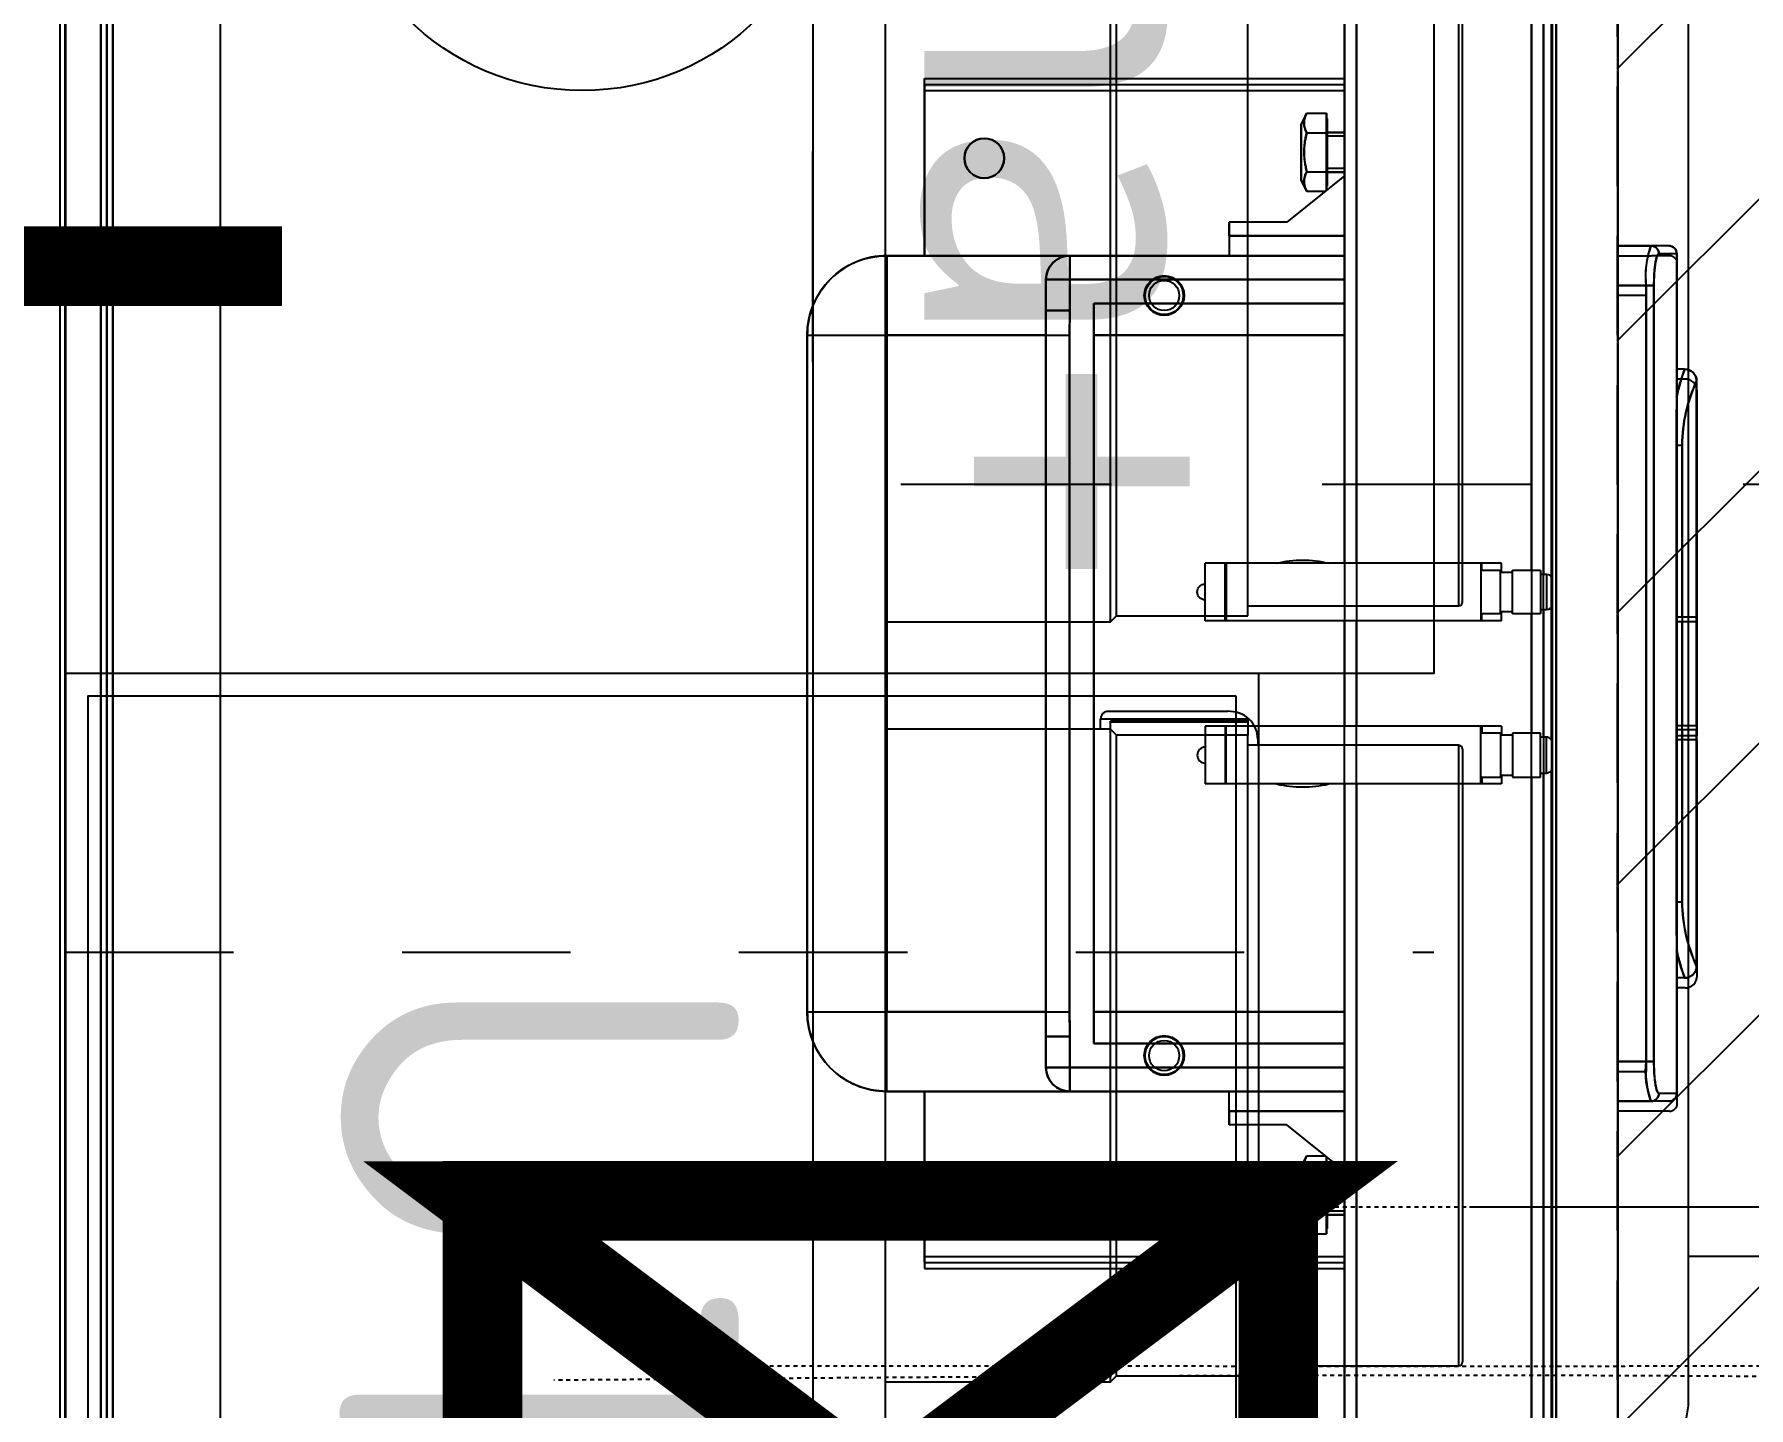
# Model space of a CAD drawing. Extents: x -2932 to 12371, y 2178 to 6224.
# Drawn here: x 5247.3 to 5290.38, y 4071.19 to 4105.7 of the extents above; entities that cross this region are included whole.
import ezdxf

# ---------------------------------------------------------------- set-up
doc = ezdxf.new("R2010")
doc.units = 0
doc.header["$PDMODE"] = 67
for name, pattern in [('prlm_ef', [0.165, 0.1, -0.065]), ('prlm_vmc', [0.282222, 0.141111, -0.141111]), ('Style de ligne -1', [0.41664, 0.20828, -0.20836]), ('Style de ligne -13', [0.147638, 0.098425, -0.049213])]:
    doc.linetypes.add(name, pattern=pattern)
doc.layers.get('0').update_dxf_attribs({"color": 252})
doc.layers.add('_GAZELEC-BOITE INCORPO', color=36, linetype='Continuous', lineweight=18)
for name, color, linetype in [('_GAZELEC-EAU CHAUDE', 1, 'Continuous'), ('B aménagement intérieur', 252, 'Continuous'), ('B GÈnÈral_Hatch', 252, 'Continuous'), ('B Général', 252, 'Continuous'), ('C ANNOTATIONS-prestations', 252, 'Continuous'), ('D SURFACES-shab', 252, 'Continuous'), ('F REMPLISSAGE-vert foncé', 252, 'Continuous'), ('GAZ-FLECHE VMC', 93, 'Continuous'), ('GAZ-GAZ N-1', 202, 'Continuous'), ('MTI900_Alu', 252, 'Continuous'), ('prlm-CHAUFF', 30, 'Continuous'), ('prlm-EAU-EF', 161, 'Continuous'), ('prlm-EAU-EUEV', 25, 'Continuous')]:
    doc.layers.add(name, color=color, linetype=linetype)
doc.styles.add('Arial', font='arial.ttf')
doc.styles.add('prlm-chauff', font='trebucbi.ttf', dxfattribs={"height": 18})
doc.styles.get("Standard").update_dxf_attribs({"font": 'isocp.shx', "height": 15})
doc.dimstyles.new('200', dxfattribs={"dimscale": 0.1, "dimtxt": 150, "dimasz": 25, "dimexe": 50, "dimexo": 50, "dimgap": 20, "dimtad": 1, "dimdec": 0, "dimdsep": 46, "dimtxsty": 'Arial', "dimblk1": 'DOTBLANK', "dimblk2": 'DOTBLANK', "dimsah": 1, "dimcen": 25, "dimclrd": 5, "dimclre": 5, "dimadec": 0, "dimazin": 0, "dimtfac": 1, "dimtdec": 0, "dimtmove": 0, "dimatfit": 3, "dimldrblk": 'DOTBLANK', "dimfxl": 50, "dimtolj": 1, "dimtzin": 0, "dimarcsym": 0})

# ---------------------------------------------------------------- blocks, each defined once
blk = doc.blocks.new('A n1.200_wc-2')
at = {"layer": 'B Général', "linetype": 'Continuous'}
for p, q in [((-24.9, 0.1), (24.9, 0.1)), ((19.5, -44.2), (19.5, -21.9))]:
    blk.add_line(p, q, dxfattribs=at)
at = {"layer": 'B Général', "linetype": 'Continuous', "flags": 128}
blk.add_lwpolyline([(-25, -20.1), (-24.9, -20.6), (-24.75, -20.9), (-24.55, -21.2), (-24.3, -21.45), (-23.9, -21.7), (-23.4, -21.85), (-23.15, -21.9), (23.25, -21.9), (23.55, -21.85), (23.9, -21.7), (24.2, -21.5), (24.45, -21.3), (24.65, -21.05), (24.8, -20.75), (24.9, -20.5), (24.95, -20.3), (25, -20.1)], dxfattribs=at)
blk = doc.blocks.new('A n1.Groupe-6-1')
at = {"layer": 'B Général', "linetype": 'Style de ligne -1', "ltscale": 25.4, "flags": 128}
blk.add_lwpolyline([(-35.4, 7.6), (35.6, 7.6), (35.6, -32.4), (-35.4, -32.4)], close=True, dxfattribs=at)
at = {"layer": 'B Général', "xscale": -1, "rotation": 270}
blk.add_blockref('A n1.200_wc-2', (35.5, 7.5), dxfattribs=at)
blk = doc.blocks.new('A n1.WC-plan-PMR')
at = {"layer": 'B Général'}
blk.add_blockref('A n1.Groupe-6-1', (0, 0), dxfattribs=at)
blk = doc.blocks.new('A n1.Groupe-7-1')
at = {"layer": 'B GÈnÈral_Hatch', "linetype": 'Continuous'}
h = blk.add_hatch(dxfattribs=at)
h.set_pattern_fill('F_P__SOFFITE', color=256, style=0, pattern_type=2)
h.set_pattern_definition([(45, (0, 0.2205), (-3.5277778, 3.3072917), [])])
h.paths.add_polyline_path([(5287.089, 4134.389), (5417.089, 4134.389), (5417.089, 3989.389), (5287.089, 3989.389)])
at = {"layer": 'B Général', "linetype": 'Style de ligne -13', "ltscale": 25.4, "flags": 128}
blk.add_lwpolyline([(5287.089, 4134.389), (5417.089, 4134.389), (5417.089, 3989.389), (5287.089, 3989.389)], close=True, dxfattribs=at)
at = {"layer": 'D SURFACES-shab', "lineweight": 18, "flags": 128}
blk.add_lwpolyline([(5287.089, 3989.389), (5287.089, 4134.389), (5417.089, 4134.389), (5417.089, 3989.389)], close=True, dxfattribs=at)
at = {"layer": 'B Général', "rotation": 180}
blk.add_blockref('A n1.WC-plan-PMR', (5302.465, 4101.989), dxfattribs=at)
blk = doc.blocks.new('A n1.gaine 150_70')
at = {"layer": 'B Général', "linetype": 'Continuous'}
for p, q in [((-32.9, 37.985), (-32.9, 37.785)), ((-32.65, 38), (-32.65, 37.8)), ((-32.6, 38.285), (-32.6, 38.285)), ((-23.943, 38.285), (-32.6, 38.285)), ((-32.35, 38.3), (-32.35, 38.3)), ((-23.693, 38.3), (-32.35, 38.3)), ((-30.99, 37.919), (-23.943, 37.919)), ((-30.99, 37.782), (-30.99, 37.919)), ((-23.943, 37.919), (-23.943, 38.285)), ((-23.943, 37.782), (-23.943, 37.919)), ((-23.834, 38.285), (-23.834, 37.919)), ((-17.9, 38.285), (-23.834, 38.285)), ((-23.834, 37.919), (-19.51, 37.919)), ((-23.834, 37.919), (-23.834, 37.782)), ((-23.693, 37.934), (-23.693, 38.3)), ((-23.693, 37.797), (-23.693, 37.934)), ((-23.584, 38.3), (-23.584, 37.934)), ((-17.65, 38.3), (-23.584, 38.3)), ((-23.584, 37.934), (-23.584, 37.797)), ((-19.51, 37.782), (-19.51, 37.919)), ((-17.9, 38.285), (-17.9, 38.285)), ((-17.65, 38.3), (-17.65, 38.3)), ((-17.6, 37.985), (-17.6, 37.785)), ((-17.35, 38), (-17.35, 37.8)), ((-36, 37.585), (-36, 37.138)), ((-35.8, 37.785), (-35.8, 37.336)), ((-32.287, 37.785), (-35.8, 37.785)), ((-35.75, 37.6), (-35.75, 37.153)), ((-14.4, 37.8), (-35.55, 37.8)), ((-31.01, 37.782), (-19.49, 37.782)), ((-14.7, 37.785), (-18.19, 37.785)), ((-14.7, 37.785), (-14.7, 37.336)), ((-14.5, 37.585), (-14.5, 37.138)), ((-14.25, 37.6), (-14.25, 37.153)), ((-36, 36.305), (-36, 37.138)), ((-35.75, 36.32), (-35.75, 37.153)), ((-35, 37.213), (-15.5, 37.213)), ((-35, 37.015), (-35, 37.213)), ((-15.5, 37.213), (-15.5, 37.015)), ((-14.5, 37.138), (-14.5, 36.305)), ((-14.25, 37.153), (-14.25, 36.32)), ((-35, 37.015), (-35, 36.305)), ((-15.5, 37.015), (-35, 37.015)), ((-34.75, 37.03), (-34.75, 36.32)), ((-15.25, 37.03), (-34.75, 37.03)), ((-15.5, 36.305), (-15.5, 37.015)), ((-15.25, 36.32), (-15.25, 37.03)), ((18.5, 36.305), (-69, 36.305))]:
    blk.add_line(p, q, dxfattribs=at)
at = {"layer": 'B Général', "linetype": 'Continuous', "flags": 128}
for points in [[(-32.6, 38.285, 0.198912), (-32.812, 38.197, 0.198912), (-32.9, 37.985)], [(-32.9, 37.985, 0.015662), (-32.555, 37.873, 0.015662), (-32.204, 37.783)], [(-32.35, 38.3, 0.198912), (-32.562, 38.212, 0.198912), (-32.65, 38)], [(-32.6, 38.285, 0.052495), (-31.814, 38.017, 0.052495), (-30.99, 37.919)], [(-19.51, 37.919, 0.052763), (-18.686, 38.017, 0.052763), (-17.9, 38.285)], [(-18.296, 37.783, 0.015616), (-17.945, 37.873, 0.015616), (-17.6, 37.985)], [(-17.6, 37.985, 0.198912), (-17.688, 38.197, 0.198912), (-17.9, 38.285)], [(-17.35, 38, 0.198912), (-17.438, 38.212, 0.198912), (-17.65, 38.3)], [(-35.8, 37.785, 0.198912), (-35.941, 37.726, 0.198912), (-36, 37.585)], [(-35.55, 37.8, 0.198912), (-35.691, 37.741, 0.198912), (-35.75, 37.6)], [(-32.305, 37.785), (-32.301, 37.785, 0.000336), (-31.019, 37.782), (-31.01, 37.782)], [(-14.5, 37.585, 0.198912), (-14.559, 37.726, 0.198912), (-14.7, 37.785)], [(-14.25, 37.6, 0.198912), (-14.309, 37.741, 0.198912), (-14.45, 37.8)], [(-36, 37.138, 0.057305), (-35.507, 37.019, 0.057305), (-35, 37.015)], [(-15.5, 37.015, 0.052931), (-14.993, 37.023, 0.052931), (-14.5, 37.138)]]:
    blk.add_lwpolyline(points, format="xyb", dxfattribs=at)
blk.add_lwpolyline([(-19.49, 37.782), (-18.183, 37.785), (-18.182, 37.785)], dxfattribs=at)
for points in [[(-70, 36.305), (19.5, 36.305), (19.5, -2.715), (-70, -2.715)], [(-70, -2.7), (-70, 36.3), (19.5, 36.3), (19.5, -2.7)]]:
    blk.add_lwpolyline(points, close=True, dxfattribs=at)
at = {"layer": 'B Général', "linetype": 'Continuous'}
for points, knots in [([(-35.8, 37.336), (-35.802, 37.336), (-35.829, 37.335), (-35.876, 37.322), (-35.911, 37.303), (-35.936, 37.284), (-35.958, 37.26), (-35.976, 37.234), (-35.989, 37.206), (-36, 37.167), (-36, 37.141), (-36, 37.14), (-36, 37.138)], [0, 0, 0, 1, 2, 3, 4, 5, 6, 7, 8, 9, 9, 10, 10, 10]), ([(-35.8, 37.336), (-35.783, 37.302), (-35.674, 37.269), (-35.305, 37.21), (-35.003, 37.213), (-35.002, 37.213), (-35, 37.213)], [0, 0, 0, 1, 2, 3, 3, 4, 4, 4]), ([(-15.5, 37.213), (-15.212, 37.211), (-14.837, 37.263), (-14.728, 37.302), (-14.701, 37.325), (-14.7, 37.335), (-14.7, 37.336), (-14.7, 37.336)], [0, 0, 0, 1, 2, 3, 4, 4, 5, 5, 5]), ([(-14.5, 37.138), (-14.5, 37.14), (-14.5, 37.167), (-14.514, 37.213), (-14.533, 37.247), (-14.553, 37.273), (-14.576, 37.294), (-14.603, 37.312), (-14.631, 37.324), (-14.671, 37.335), (-14.697, 37.336), (-14.698, 37.336), (-14.7, 37.336)], [0, 0, 0, 1, 2, 3, 4, 5, 6, 7, 8, 9, 9, 10, 10, 10])]:
    blk.add_open_spline(points, degree=2, knots=knots, dxfattribs=at)
at = {"layer": 'C ANNOTATIONS-prestations'}
for p, q in [((-69, 34.755), (18.5, 34.755)), ((18.5, 34.655), (-69, 34.655)), ((-23.583, 34.635), (-57, 34.635)), ((-22.75, 34.51), (-23.65, 34.51)), ((-23.65, 34.51), (-23.65, 34.36)), ((6.5, 34.635), (-22.817, 34.635)), ((-22.75, 34.36), (-22.75, 34.51)), ((-61.294, 34.135), (-23.75, 34.135)), ((-23.65, 34.435), (-61.234, 34.435)), ((-22.65, 34.36), (-23.75, 34.36)), ((-23.75, 34.36), (-23.75, 33.66)), ((10.724, 34.435), (-22.75, 34.435)), ((-22.65, 33.66), (-22.65, 34.36)), ((-22.65, 34.135), (10.784, 34.135)), ((-23.75, 33.66), (-22.65, 33.66)), ((-23.7, 33.66), (-23.7, 33.36)), ((-22.7, 33.36), (-22.7, 33.66)), ((-23.925, 33.385), (-23.925, 32.885)), ((-23.925, 33.385), (-23.7, 33.385)), ((-23.75, 33.36), (-22.65, 33.36)), ((-23.75, 33.36), (-23.75, 32.86)), ((-22.7, 33.385), (-22.475, 33.385)), ((-22.65, 32.86), (-22.65, 33.36)), ((-22.475, 33.385), (-22.475, 32.885)), ((-23.925, 32.885), (-23.75, 32.885)), ((-23.925, 32.885), (-23.925, 32.86)), ((-22.475, 32.86), (-23.925, 32.86)), ((-23.925, 32.86), (-23.925, 26.46)), ((-22.65, 32.885), (-22.475, 32.885)), ((-22.475, 32.885), (-22.475, 32.86)), ((-22.475, 32.86), (-22.475, 26.46)), ((-65.524, 29.735), (-23.925, 29.735)), ((-22.475, 29.735), (15.024, 29.735)), ((-65.537, 29.435), (-23.925, 29.435)), ((-40.2, 18.885), (-40.2, 29.435)), ((-40.05, 18.885), (-40.05, 29.435)), ((-39.9, 18.885), (-39.9, 29.435)), ((-38.85, 29.435), (-38.85, 29.005)), ((-38.758, 29.435), (-38.758, 29.005)), ((-37.942, 29.435), (-37.942, 29.005)), ((-37.85, 29.005), (-37.85, 29.435)), ((-37.754, 29.435), (-36.592, 27.99)), ((-36.25, 29.435), (-36.25, 26.535)), ((-35.75, 22.535), (-35.75, 29.435)), ((-35.15, 29.435), (-35.15, 22.535)), ((-34.55, 23.135), (-34.55, 29.435)), ((-33.75, 23.135), (-33.75, 29.435)), ((-22.475, 29.435), (15.037, 29.435)), ((-16.75, 29.435), (-16.75, 23.135)), ((-15.95, 29.435), (-15.95, 23.135)), ((-15.35, 22.535), (-15.35, 29.435)), ((-14.75, 29.435), (-14.75, 22.535)), ((-14.25, 26.535), (-14.25, 29.435)), ((-12.746, 29.435), (-13.908, 27.99)), ((-12.65, 29.435), (-12.65, 29.005)), ((-12.558, 29.435), (-12.558, 29.005)), ((-11.742, 29.435), (-11.742, 29.005)), ((-11.65, 29.005), (-11.65, 29.435)), ((-10.6, 18.885), (-10.6, 29.435)), ((-10.45, 18.885), (-10.45, 29.435)), ((-10.3, 18.885), (-10.3, 29.435)), ((-39.086, 28.985), (-39.331, 28.985)), ((-39.331, 28.489), (-39.331, 28.985)), ((-37.5, 29.005), (-39.2, 29.005)), ((-39.2, 29.005), (-39.2, 28.985)), ((-38.841, 28.985), (-39.086, 28.985)), ((-38.35, 28.985), (-38.841, 28.985)), ((-38.841, 28.489), (-38.841, 28.985)), ((-37.859, 28.985), (-38.35, 28.985)), ((-37.614, 28.985), (-37.859, 28.985)), ((-37.859, 28.489), (-37.859, 28.985)), ((-37.392, 28.985), (-37.614, 28.985)), ((-37.5, 28.985), (-37.5, 29.005)), ((-37.369, 28.489), (-37.369, 28.956)), ((-13.131, 28.489), (-13.131, 28.956)), ((-12.886, 28.985), (-13.108, 28.985)), ((-11.3, 29.005), (-13, 29.005)), ((-13, 29.005), (-13, 28.985)), ((-12.641, 28.985), (-12.886, 28.985)), ((-12.15, 28.985), (-12.641, 28.985)), ((-12.641, 28.489), (-12.641, 28.985)), ((-11.659, 28.985), (-12.15, 28.985)), ((-11.414, 28.985), (-11.659, 28.985)), ((-11.659, 28.489), (-11.659, 28.985)), ((-11.169, 28.985), (-11.414, 28.985)), ((-11.3, 28.985), (-11.3, 29.005)), ((-11.169, 28.489), (-11.169, 28.985)), ((-39.331, 28.489), (-39.05, 28.345)), ((-37.65, 28.345), (-37.369, 28.489)), ((-13.131, 28.489), (-12.85, 28.345)), ((-11.45, 28.345), (-11.169, 28.489)), ((-37.65, 28.345), (-39.05, 28.345)), ((-11.45, 28.345), (-12.85, 28.345)), ((-36.592, 27.99), (-36.592, 26.535)), ((-13.908, 27.99), (-13.908, 26.535)), ((-36.25, 26.535), (-36.592, 26.535)), ((-36.25, 26.535), (-35.75, 26.535)), ((-22.475, 26.46), (-23.925, 26.46)), ((-23.925, 26.46), (-23.925, 26.435)), ((-23.925, 26.435), (-23.925, 25.935)), ((-23.925, 26.435), (-22.475, 26.435)), ((-22.475, 26.46), (-22.475, 26.435)), ((-22.475, 26.435), (-22.475, 25.935)), ((-14.25, 26.535), (-14.75, 26.535)), ((-13.908, 26.535), (-14.25, 26.535)), ((-23.925, 25.935), (-22.475, 25.935)), ((-34.55, 23.135), (-15.95, 23.135)), ((-35.75, 17.935), (-35.75, 22.535)), ((-35.75, 22.535), (-35.15, 22.535)), ((-35.15, 22.535), (-34.374, 22.535)), ((-35.15, 21.935), (-35.15, 22.535)), ((-34.374, 21.935), (-34.374, 22.535)), ((-33.75, 22.527), (-16.75, 22.527)), ((-33.75, 21.935), (-33.75, 22.527)), ((-16.75, 21.935), (-16.75, 22.527)), ((-16.126, 22.535), (-15.35, 22.535)), ((-16.126, 22.535), (-16.126, 21.935)), ((-15.35, 22.535), (-15.35, 21.935)), ((-15.35, 22.535), (-14.75, 22.535)), ((-14.75, 22.535), (-14.75, 17.935)), ((-34.374, 21.935), (-35.15, 21.935)), ((-34.374, 21.935), (-33.75, 21.935)), ((-16.75, 21.935), (-33.75, 21.935)), ((-33.75, 21.935), (-33.75, 17.935)), ((-16.75, 17.935), (-16.75, 21.935)), ((-16.75, 21.935), (-16.126, 21.935)), ((-15.35, 21.935), (-16.126, 21.935)), ((-40.05, 18.885), (-40.2, 18.885)), ((-39.9, 18.885), (-40.05, 18.885)), ((-35.75, 18.885), (-39.9, 18.885)), ((-10.6, 18.885), (-14.75, 18.885)), ((-10.45, 18.885), (-10.6, 18.885)), ((-10.45, 18.885), (-10.3, 18.885)), ((-35.75, 17.935), (-33.75, 17.935)), ((-33.75, 17.935), (-16.75, 17.935)), ((-33.75, 15.935), (-33.75, 17.935)), ((-14.75, 17.935), (-16.75, 17.935)), ((-16.75, 15.935), (-16.75, 17.935)), ((-16.75, 15.935), (-33.75, 15.935)), ((15.8, -1.665), (-66.3, -1.665)), ((15.75, -1.515), (-66.25, -1.515)), ((14.35, -1.815), (-64.85, -1.815)), ((17, -2.715), (-67.5, -2.715))]:
    blk.add_line(p, q, dxfattribs=at)
at = {"layer": 'C ANNOTATIONS-prestations', "flags": 128}
for points in [[(-23.538, 34.655, 0.16547), (-23.619, 34.601, 0.16547), (-23.65, 34.51)], [(-22.75, 34.51, 0.16547), (-22.781, 34.601, 0.16547), (-22.862, 34.655)], [(-22.475, 27.735, 0.057544), (-22.4, 28.385, 0.057544), (-22.475, 29.035)], [(-39.331, 28.489, 0.132797), (-39.086, 28.422, 0.132797), (-38.841, 28.489)], [(-37.859, 28.489, 0.132797), (-37.614, 28.422, 0.132797), (-37.369, 28.489)], [(-13.131, 28.489, 0.132797), (-12.886, 28.422, 0.132797), (-12.641, 28.489)], [(-11.659, 28.489, 0.132797), (-11.414, 28.422, 0.132797), (-11.169, 28.489)], [(-23.4, 25.935, 0.414214), (-23.2, 25.735, 0.414214), (-23, 25.935)], [(-35.75, 22.535, 0.198912), (-35.574, 22.111, 0.198912), (-35.15, 21.935)], [(-15.35, 21.935, 0.198912), (-14.926, 22.111, 0.198912), (-14.75, 22.535)], [(-35.75, 17.935, 0.198912), (-35.164, 16.521, 0.198912), (-33.75, 15.935)], [(-16.75, 15.935, 0.198912), (-15.336, 16.521, 0.198912), (-14.75, 17.935)]]:
    blk.add_lwpolyline(points, format="xyb", dxfattribs=at)
blk.add_lwpolyline([(-34.374, 22.535), (-33.756, 22.527), (-33.75, 22.527)], dxfattribs=at)
at = {"layer": 'C ANNOTATIONS-prestations'}
for centre in [(-38.2, 20.385), (-12.3, 20.385)]:
    blk.add_circle(centre, 0.5, dxfattribs=at)
for points in [[(-37.859, 28.489), (-38.352, 28.36), (-38.835, 28.487), (-38.838, 28.488), (-38.841, 28.489)], [(-11.659, 28.489), (-12.152, 28.36), (-12.635, 28.487), (-12.638, 28.488), (-12.641, 28.489)], [(-16.75, 22.527), (-16.438, 22.531), (-16.132, 22.535), (-16.129, 22.535), (-16.126, 22.535)]]:
    blk.add_open_spline(points, degree=2, knots=[0, 0, 0, 1, 1, 2, 2, 2], dxfattribs=at)
blk = doc.blocks.new('xi.thema+')
at = {"layer": 'prlm-CHAUFF', "color": 7, "linetype": 'prlm_vmc', "ltscale": 30}
for points in [[(-27.9, 0), (-27.9, 34.4)], [(27.9, 0), (27.9, 34.4)]]:
    blk.add_lwpolyline(points, dxfattribs=at)
at = {"layer": 'prlm-CHAUFF', "color": 0}
blk.add_lwpolyline([(-20.9, 0), (-20.9, 34.4), (20.9, 34.4), (20.9, 0)], close=True, dxfattribs=at)
for radius in [6.25, 4]:
    blk.add_circle((0, 13), radius, dxfattribs=at)
at = {"layer": 'prlm-CHAUFF', "color": 0, "insert": (0, 25.539), "char_height": 8, "width": 7.19706, "attachment_point": 5, "style": 'prlm-chauff'}
blk.add_mtext('thema+', dxfattribs=at)
blk = doc.blocks.new('A n0.MTI900_Alu_390')
at = {"layer": 'MTI900_Alu', "color": 1, "linetype": 'Continuous'}
for p, q in [((-4.225, 0), (4.225, 0)), ((-4.105, -0.105), (4.105, -0.105)), ((-4.1, -0.12), (4.1, -0.12)), ((-3.96, -0.09), (3.96, -0.09)), ((-0.85, -1.865), (0.85, -1.865)), ((-0.85, -1.865), (-0.85, -2.065)), ((0.85, -1.865), (0.85, -2.065)), ((-1.05, -2.525), (-1.05, -2.065)), ((-1.05, -2.065), (-0.85, -2.065)), ((0.85, -2.065), (-0.85, -2.065)), ((-0.85, -2.065), (-0.85, -2.465)), ((0.85, -2.465), (0.85, -2.065)), ((1.05, -2.065), (0.85, -2.065)), ((1.05, -2.065), (1.05, -2.525)), ((-1.495, -2.16), (-1.495, -3.215)), ((-1.48, -2.16), (-1.495, -2.16)), ((-1.48, -2.16), (-1.48, -3.215)), ((-1.48, -2.16), (-1.465, -2.16)), ((-1.465, -2.16), (-1.05, -2.16)), ((-1.465, -2.16), (-1.465, -3.215)), ((1.05, -2.16), (1.465, -2.16)), ((1.465, -2.16), (1.48, -2.16)), ((1.465, -2.16), (1.465, -3.215)), ((1.48, -2.16), (1.48, -3.215)), ((1.48, -2.16), (1.495, -2.16)), ((1.495, -2.16), (1.495, -3.215)), ((-0.99, -2.465), (-0.9124, -2.465)), ((-0.99, -2.525), (-0.99, -2.465)), ((-0.85, -2.465), (-0.9124, -2.465)), ((-0.9124, -2.525), (-0.9124, -2.465)), ((-0.85, -2.465), (0.85, -2.465)), ((-0.85, -2.465), (-0.85, -2.5242)), ((0.9124, -2.465), (0.85, -2.465)), ((0.85, -2.465), (0.85, -2.5242)), ((0.9124, -2.465), (0.99, -2.465)), ((0.9124, -2.465), (0.9124, -2.525)), ((0.99, -2.465), (0.99, -2.525)), ((-1.05, -3.215), (-1.05, -2.525)), ((-0.99, -2.525), (-1.05, -2.525)), ((-0.99, -2.525), (-0.99, -3.215)), ((-0.9124, -2.525), (-0.99, -2.525)), ((0.85, -2.5242), (-0.85, -2.5242)), ((0.99, -2.525), (0.9124, -2.525)), ((0.99, -3.215), (0.99, -2.525)), ((1.05, -2.525), (0.99, -2.525)), ((1.05, -2.525), (1.05, -3.215)), ((0.93, -2.585), (-0.93, -2.585)), ((-0.93, -3.215), (-0.93, -2.585)), ((-0.85, -3.215), (-0.85, -2.585)), ((0.85, -2.585), (0.85, -3.215)), ((0.93, -2.585), (0.93, -3.215)), ((-0.2775, -2.915), (-0.2775, -2.865)), ((-0.1325, -2.865), (-0.2775, -2.865)), ((-0.1325, -2.915), (-0.1325, -2.865)), ((-1.1342, -2.925), (-1.1, -2.925)), ((-1.1342, -3.0705), (-1.1342, -2.925)), ((-1.1, -2.925), (-1.1, -3.215)), ((-1.1, -2.925), (-1.05, -2.925)), ((-0.1325, -2.915), (-0.2775, -2.915)), ((-0.2775, -2.9175), (-0.2775, -2.915)), ((-0.2775, -2.9175), (-0.1325, -2.9175)), ((-0.2775, -3.5575), (-0.2775, -2.9175)), ((-0.1325, -2.9175), (-0.1325, -2.915)), ((-0.1325, -3.5575), (-0.1325, -2.9175)), ((1.1, -2.925), (1.05, -2.925)), ((1.1, -3.215), (1.1, -2.925)), ((1.1, -2.925), (1.1342, -2.925)), ((1.1342, -3.0705), (1.1342, -2.925)), ((-1.2504, -3.215), (-1.1342, -3.0705)), ((1.2504, -3.215), (1.1342, -3.0705)), ((-1.38, -3.106), (-1.4081, -3.1204)), ((-1.4081, -3.1204), (-1.4081, -3.17)), ((-1.38, -3.106), (-1.24, -3.106)), ((-1.3591, -3.1204), (-1.3591, -3.17)), ((-1.2609, -3.1204), (-1.2609, -3.17)), ((-1.2119, -3.1204), (-1.24, -3.106)), ((-1.2119, -3.1204), (-1.2119, -3.1671)), ((1.24, -3.106), (1.2119, -3.1204)), ((1.2119, -3.1204), (1.2119, -3.1671)), ((1.24, -3.106), (1.38, -3.106)), ((1.2609, -3.1204), (1.2609, -3.17)), ((1.3591, -3.1204), (1.3591, -3.17)), ((1.4081, -3.1204), (1.38, -3.106)), ((1.4081, -3.1204), (1.4081, -3.17)), ((-1.4081, -3.17), (-1.3836, -3.17)), ((-1.395, -3.17), (-1.395, -3.172)), ((-1.395, -3.172), (-1.225, -3.172)), ((-1.3836, -3.17), (-1.3591, -3.17)), ((-1.36, -3.172), (-1.36, -3.215)), ((-1.3591, -3.17), (-1.31, -3.17)), ((-1.3508, -3.215), (-1.3508, -3.172)), ((-1.31, -3.17), (-1.2609, -3.17)), ((-1.2692, -3.215), (-1.2692, -3.172)), ((-1.2609, -3.17), (-1.2364, -3.17)), ((-1.26, -3.215), (-1.26, -3.172)), ((-1.2364, -3.17), (-1.2142, -3.17)), ((-1.225, -3.172), (-1.225, -3.17)), ((1.2142, -3.17), (1.2364, -3.17)), ((1.225, -3.17), (1.225, -3.172)), ((1.225, -3.172), (1.395, -3.172)), ((1.2364, -3.17), (1.2609, -3.17)), ((1.26, -3.172), (1.26, -3.215)), ((1.2609, -3.17), (1.31, -3.17)), ((1.2692, -3.215), (1.2692, -3.172)), ((1.31, -3.17), (1.3591, -3.17)), ((1.3508, -3.215), (1.3508, -3.172)), ((1.3591, -3.17), (1.3836, -3.17)), ((1.36, -3.215), (1.36, -3.172)), ((1.3836, -3.17), (1.4081, -3.17)), ((1.395, -3.172), (1.395, -3.17)), ((-0.2775, -3.215), (-4.0287, -3.215)), ((4.0287, -3.215), (-0.1325, -3.215)), ((-0.2775, -3.245), (-4.0274, -3.245)), ((4.0274, -3.245), (-0.1325, -3.245)), ((-0.2775, -3.5575), (-0.1325, -3.5575)), ((-0.2775, -3.56), (-0.2775, -3.5575)), ((-0.2775, -3.61), (-0.2775, -3.56)), ((-0.26, -3.56), (-0.2775, -3.56)), ((-0.26, -3.5575), (-0.26, -3.6075)), ((-0.15, -3.6075), (-0.15, -3.5575)), ((-0.1325, -3.56), (-0.15, -3.56)), ((-0.1325, -3.56), (-0.1325, -3.5575)), ((-0.1325, -3.61), (-0.1325, -3.56)), ((-0.255, -3.61), (-0.2775, -3.61)), ((-0.15, -3.6075), (-0.26, -3.6075)), ((-0.255, -3.6075), (-0.255, -3.6375)), ((-0.155, -3.6375), (-0.155, -3.6075)), ((-0.1325, -3.61), (-0.155, -3.61)), ((-0.15, -3.6375), (-0.26, -3.6375)), ((-0.26, -3.6375), (-0.26, -3.7075)), ((-0.15, -3.7075), (-0.15, -3.6375)), ((-0.26, -3.685), (-3.6034, -3.685)), ((3.6044, -3.685), (-0.15, -3.685)), ((-4.375, -3.737), (4.375, -3.737)), ((4.375, -3.747), (-4.375, -3.747)), ((-3.5974, -3.715), (-0.25, -3.715)), ((-3.175, -3.735), (-0.2433, -3.735)), ((-0.26, -3.7075), (-0.15, -3.7075)), ((-0.25, -3.7075), (-0.25, -3.7225)), ((-0.25, -3.7225), (-0.16, -3.7225)), ((-0.1667, -3.735), (3.175, -3.735)), ((-0.16, -3.7225), (-0.16, -3.7075)), ((-0.16, -3.715), (3.5984, -3.715)), ((-4.375, -3.902), (4.375, -3.902)), ((-1.075, -3.9853), (-1.075, -3.902)), ((-0.975, -3.902), (-0.975, -3.973)), ((0.975, -3.973), (0.975, -3.902)), ((1.075, -3.902), (1.075, -3.9853)), ((-1.075, -4.03), (-1.075, -3.9853)), ((-1.055, -4.05), (-1.055, -4.0051)), ((-0.975, -3.973), (0.975, -3.973)), ((-0.975, -3.9928), (-0.975, -3.973)), ((0.975, -3.9928), (-0.975, -3.9928)), ((0.975, -3.973), (0.975, -3.9928)), ((1.055, -4.05), (1.055, -4.0051)), ((1.075, -4.03), (1.075, -3.9853)), ((0.576, -4.0497), (-0.576, -4.0497)), ((-0.574, -4.0497), (-0.574, -4.0634)), ((-0.1416, -4.0634), (-0.1416, -4.0497)), ((-0.1307, -4.0497), (-0.1307, -4.0634)), ((0.574, -4.0497), (0.574, -4.0634)), ((-1.055, -4.05), (-0.706, -4.05)), ((-0.765, -4.07), (-0.765, -4.05)), ((-0.1416, -4.0634), (-0.574, -4.0634)), ((-0.1416, -4.1), (-0.1416, -4.0634)), ((0.574, -4.0634), (-0.1307, -4.0634)), ((-0.1307, -4.0634), (-0.1307, -4.1)), ((0.7037, -4.05), (1.055, -4.05)), ((0.765, -4.07), (0.765, -4.05)), ((-0.735, -4.1), (-0.735, -4.1)), ((-0.735, -4.1), (-0.1416, -4.1)), ((-0.1307, -4.1), (0.735, -4.1)), ((0.735, -4.1), (0.735, -4.1))]:
    blk.add_line(p, q, dxfattribs=at)
for centre in [(-1.295, -2.31), (1.295, -2.31)]:
    blk.add_circle(centre, 0.05, dxfattribs=at)
for centre, radius, start, end in [((-0.85, -2.065), 0.2, 90, 180), ((0.85, -2.065), 0.2, 0, 90), ((-0.99, -2.525), 0.06, 90, 180), ((0.99, -2.525), 0.06, 0, 90), ((-0.205, -2.865), 0.02, 0, 180), ((0, -3.11), 0.285, 166.8264, 193.1736), ((-1.3836, -3.1624), 0.0487, 59.7422, 120.2578), ((-1.2364, -3.1624), 0.0487, 59.7422, 120.2578), ((1.2364, -3.1624), 0.0487, 59.7422, 120.2578), ((1.3836, -3.1624), 0.0487, 59.7422, 120.2578), ((-0.235, -3.7225), 0.015, 180, 255.1649), ((-0.175, -3.7225), 0.015, 284.8351, 0), ((-0.9965, -4.212), 0.2399, 84.8699, 109.1091), ((0.9987, -4.1937), 0.2219, 69.8915, 96.1295), ((-1.055, -4.03), 0.02, 180, 270), ((-0.5689, -4.6164), 0.5805, 102.5837, 109.7412), ((0.5693, -4.6145), 0.5786, 70.2259, 77.4042), ((1.055, -4.03), 0.02, 270, 0), ((-0.735, -4.07), 0.03, 180, 270), ((-0.5689, -4.4578), 0.3944, 90.7355, 114.8981), ((0.5685, -4.4598), 0.3964, 65.1634, 89.203), ((0.735, -4.07), 0.03, 270, 0)]:
    blk.add_arc(centre, radius, start, end, dxfattribs=at)
for centre, major_axis, start_param, end_param in [((-1.055, -3.9853), (0.02, 0), 3.141593, 4.712389), ((1.055, -3.9853), (-0.02, 0), 1.570796, 3.141593)]:
    blk.add_ellipse(centre, major_axis=major_axis, ratio=0.989815, start_param=start_param, end_param=end_param, dxfattribs=at)
for points, knots in [([(-0.85, -2.5242), (-0.8604, -2.5242), (-0.8708, -2.5243), (-0.8916, -2.5247), (-0.902, -2.525), (-0.9124, -2.525)], [0, 0, 0, 0, 0.5, 0.5, 1, 1, 1, 1]), ([(0.9124, -2.525), (0.902, -2.525), (0.8916, -2.5247), (0.8708, -2.5243), (0.8604, -2.5242), (0.85, -2.5242)], [0, 0, 0, 0, 0.5, 0.5, 1, 1, 1, 1]), ([(-1.3591, -3.1204), (-1.3511, -3.1183), (-1.343, -3.1166), (-1.3306, -3.1149), (-1.3265, -3.1144), (-1.3182, -3.1138), (-1.3141, -3.1137), (-1.3017, -3.1137), (-1.2935, -3.1143), (-1.2772, -3.1166), (-1.269, -3.1183), (-1.2609, -3.1204)], [0, 0, 0, 0, 0.25, 0.25, 0.375, 0.375, 0.5, 0.5, 0.75, 0.75, 1, 1, 1, 1]), ([(1.2609, -3.1204), (1.269, -3.1183), (1.2772, -3.1166), (1.2935, -3.1143), (1.3017, -3.1137), (1.3141, -3.1137), (1.3182, -3.1138), (1.3265, -3.1144), (1.3306, -3.1149), (1.343, -3.1166), (1.3511, -3.1183), (1.3591, -3.1204)], [0, 0, 0, 0, 0.25, 0.25, 0.5, 0.5, 0.625, 0.625, 0.75, 0.75, 1, 1, 1, 1]), ([(-0.975, -3.9928), (-0.9803, -3.9928), (-0.9856, -3.9929), (-0.996, -3.9932), (-1.0011, -3.9934), (-1.0083, -3.9939), (-1.0107, -3.9941), (-1.0153, -3.9945), (-1.0176, -3.9947), (-1.0241, -3.9955), (-1.0281, -3.996), (-1.0355, -3.9972), (-1.0388, -3.9978), (-1.0446, -3.9991), (-1.047, -3.9998), (-1.05, -4.0009), (-1.0509, -4.0013), (-1.0524, -4.0021), (-1.053, -4.0024), (-1.0545, -4.0036), (-1.055, -4.0043), (-1.055, -4.0051)], [0, 0, 0, 0, 0.125, 0.125, 0.25, 0.25, 0.3125, 0.3125, 0.375, 0.375, 0.5, 0.5, 0.625, 0.625, 0.75, 0.75, 0.8125, 0.8125, 0.875, 0.875, 1, 1, 1, 1]), ([(1.055, -4.0051), (1.055, -4.0043), (1.0545, -4.0036), (1.053, -4.0024), (1.0523, -4.002), (1.0508, -4.0013), (1.0491, -4.0006), (1.0469, -3.9998), (1.0444, -3.9991), (1.0431, -3.9988), (1.0387, -3.9978), (1.0354, -3.9971), (1.0299, -3.9963), (1.028, -3.996), (1.0239, -3.9955), (1.0218, -3.9952), (1.0153, -3.9945), (1.0107, -3.9941), (1.0034, -3.9936), (1.0009, -3.9935), (0.9958, -3.9932), (0.9933, -3.9931), (0.9856, -3.9929), (0.9803, -3.9928), (0.975, -3.9928)], [0, 0, 0, 0, 0.125, 0.125, 0.1875, 0.1875, 0.25, 0.3125, 0.3125, 0.375, 0.375, 0.5, 0.5, 0.5625, 0.5625, 0.625, 0.625, 0.75, 0.75, 0.8125, 0.8125, 0.875, 0.875, 1, 1, 1, 1]), ([(-0.576, -4.0497), (-0.5891, -4.0497), (-0.6021, -4.0497), (-0.6211, -4.0498), (-0.6274, -4.0498), (-0.6399, -4.0498), (-0.6461, -4.0498), (-0.6642, -4.0499), (-0.6756, -4.0499), (-0.6918, -4.05), (-0.6971, -4.05), (-0.7038, -4.05), (-0.7053, -4.05), (-0.7068, -4.05)], [0, 0, 0, 0, 0.125, 0.125, 0.1875, 0.1875, 0.25, 0.25, 0.375, 0.375, 0.4375, 0.4375, 0.4568651, 0.4568651, 0.4568651, 0.4568651]), ([(0.7055, -4.05), (0.6995, -4.05), (0.6933, -4.05), (0.6813, -4.05), (0.6756, -4.0499), (0.6642, -4.0499), (0.6524, -4.0499), (0.6402, -4.0498), (0.6278, -4.0498), (0.6214, -4.0498), (0.6021, -4.0497), (0.5891, -4.0497), (0.576, -4.0497)], [0.5494968, 0.5494968, 0.5494968, 0.5494968, 0.625, 0.625, 0.6875, 0.6875, 0.75, 0.8125, 0.8125, 0.875, 0.875, 1, 1, 1, 1])]:
    blk.add_open_spline(points, degree=3, knots=knots, dxfattribs=at)
blk = doc.blocks.new('xi.uta-yzen-d')
at = {"layer": 'prlm-CHAUFF', "ltscale": 50}
for p, q in [((-17.3, 35.02), (-1.7, 35.02)), ((-1.8, 35.12), (-17.2, 35.12)), ((-1.7, 29.72), (-1.7, 35.02)), ((1.8, 35.02), (17.4, 35.02)), ((1.8, 35.02), (1.8, 29.72)), ((1.9, 35.12), (17.3, 35.12)), ((17.4, 29.72), (17.4, 35.02)), ((1.65, 29.97), (1.8, 29.97)), ((-1.45, 29.72), (-17.55, 29.72)), ((-1.45, 26.42), (-1.45, 29.72)), ((1.144, 29.72), (1.55, 29.72)), ((1.144, 29.72), (1.144, 26.02)), ((1.2, 29.72), (1.2, 26.27)), ((1.22, 29.72), (1.22, 26.27)), ((17.65, 29.72), (1.55, 29.72)), ((1.55, 29.72), (1.55, 26.42)), ((17.65, 26.42), (17.65, 29.72)), ((0.95, 29.216), (0.95, 26.22)), ((1.2, 28.42), (1.22, 28.42)), ((1.22, 28.07), (1.2, 28.07)), ((1.2, 27.693), (1.22, 27.693)), ((1.22, 27.343), (1.2, 27.343)), ((1.2, 27.293), (1.22, 27.293)), ((1.22, 27.193), (1.2, 27.193)), ((-1.45, 26.42), (-17.55, 26.42)), ((-1.3, 26.27), (-1.45, 26.42)), ((1.55, 26.42), (1.4, 26.27)), ((17.65, 26.42), (1.55, 26.42)), ((17.8, 26.27), (17.65, 26.42)), ((-1.3, 26.27), (-17.7, 26.27)), ((-1.3, 20.62), (-1.3, 26.27)), ((1.4, 26.02), (1.15, 26.02)), ((1.22, 26.27), (1.2, 26.27)), ((1.4, 26.27), (1.22, 26.27)), ((17.8, 26.27), (1.4, 26.27)), ((1.4, 26.27), (1.4, 20.62)), ((17.8, 20.62), (17.8, 26.27))]:
    blk.add_line(p, q, dxfattribs=at)
for points in [[(0, 30), (0, 0), (39, 0), (39, 30)], [(0.571, 29.429), (0.571, 0.571), (38.429, 0.571), (38.429, 29.429)], [(-40.5, 20.62), (-40.5, 3.9), (40.5, 3.9), (40.5, 20.62)]]:
    blk.add_lwpolyline(points, close=True, dxfattribs=at)
for centre, radius in [((-9.5, 27.62), 0.5), ((-9.5, 27.62), 0.48), ((9.6, 27.62), 0.5), ((9.6, 27.62), 0.48), ((-9.5, 27.62), 0.38), ((9.6, 27.62), 0.38)]:
    blk.add_circle(centre, radius, dxfattribs=at)
for centre, radius, start, end in [((-1.8, 35.02), 0.1, 0, 90), ((1.9, 35.02), 0.1, 90, 180), ((17.3, 35.02), 0.1, 0, 90), ((1.725, 29.24), 0.776, 138.5248, 181.7675), ((1.65, 29.27), 0.7, 90, 136.2731), ((1.15, 26.22), 0.2, 180, 268.3239), ((1.15, 26.22), 0.2, 268.3239, 270)]:
    blk.add_arc(centre, radius, start, end, dxfattribs=at)
for centre, major_axis, ratio, start_param, end_param in [((1.65, 28.959), (-0.45, 0), 0.974723, 5.983927, 6.283185), ((1.65, 28.603), (-0.45, 0), 0.974723, 5.983927, 6.283185), ((2.45, 28.603), (-1.25, 0), 0.146694, 0, 0.179125)]:
    blk.add_ellipse(centre, major_axis=major_axis, ratio=ratio, start_param=start_param, end_param=end_param, dxfattribs=at)
blk.add_open_spline([(1.218, 29.391), (1.214, 29.379), (1.211, 29.366), (1.203, 29.324), (1.2, 29.294), (1.2, 29.265)], degree=3, knots=[0.8185803, 0.8185803, 0.8185803, 0.8185803, 0.875, 0.875, 1, 1, 1, 1], dxfattribs=at)
at = {"layer": 'prlm-CHAUFF', "ltscale": 50, "insert": (7.303, 16.894), "char_height": 10, "width": 139.79252, "attachment_point": 1}
blk.add_mtext('UTA', dxfattribs=at)
blk = doc.blocks.new('FLECHE1')
h = blk.add_hatch(color=256)
h.dxf.hatch_style = 1
h.paths.add_polyline_path([(495907.08, -370439.56), (495913.62, -370315.47), (495936.11, -370371.09), (495991.74, -370348.6)])
for p, q in [((495907.08, -370439.56), (496141.31, -369887.17)), ((495913.62, -370315.47), (495907.08, -370439.56)), ((495913.62, -370315.47), (495907.08, -370439.56)), ((495936.11, -370371.09), (495913.62, -370315.47)), ((495936.11, -370371.09), (495913.62, -370315.47)), ((495991.74, -370348.6), (495907.08, -370439.56)), ((495907.08, -370439.56), (495991.74, -370348.6)), ((495936.11, -370371.09), (495991.74, -370348.6)), ((495991.74, -370348.6), (495936.11, -370371.09)), ((495907.08, -370439.56), (495936.11, -370371.09))]:
    blk.add_line(p, q)
at = {"const_width": 10}
for points in [[(495936.11, -370371.09), (496141.31, -369887.17)], [(495907.08, -370439.56), (495913.62, -370315.47), (495936.11, -370371.09), (495991.74, -370348.6), (495907.08, -370439.56)]]:
    blk.add_lwpolyline(points, dxfattribs=at)
blk = doc.blocks.new('_DOTBLANK')
at = {"color": 0, "linetype": 'ByBlock'}
blk.add_line((-0.5, 0), (-1, 0), dxfattribs=at)
blk.add_circle((0, 0), 0.5, dxfattribs=at)
blk = doc.blocks.new('*D349')
at = {"layer": '_GAZELEC-BOITE INCORPO', "color": 5, "lineweight": -2, "transparency": 16777216}
for p, q in [((5283.364, 4134.389), (5329.506, 4134.389)), ((5324.506, 4078.737), (5324.506, 4131.889)), ((5283.364, 4076.237), (5329.506, 4076.237))]:
    blk.add_line(p, q, dxfattribs=at)
at = {"layer": 'Defpoints', "color": 0, "transparency": 16777216}
for p in [(5278.364, 4134.389), (5324.506, 4134.389), (5278.364, 4076.237)]:
    blk.add_point(p, dxfattribs=at)
at = {"layer": '_GAZELEC-BOITE INCORPO', "color": 5, "lineweight": -2, "transparency": 16777216, "xscale": 2.5, "yscale": 2.5, "zscale": 2.5}
for p, rotation in [((5324.506, 4134.389), 90), ((5324.506, 4076.237), 270)]:
    blk.add_blockref('_DOTBLANK', p, dxfattribs=dict(at, rotation=rotation))
at = {"layer": '_GAZELEC-BOITE INCORPO', "color": 0, "transparency": 16777216, "insert": (5314.847, 4105.313), "char_height": 15, "attachment_point": 5, "rotation": 90, "style": 'Arial'}
blk.add_mtext('\\A1;58', dxfattribs=at)
blk = doc.blocks.new('*D350')
at = {"layer": '_GAZELEC-BOITE INCORPO', "color": 5, "lineweight": -2, "transparency": 16777216}
for p, q in [((5283.562, 4076.237), (5329.506, 4076.237)), ((5324.506, 4073.737), (5324.506, 4047.639)), ((5283.414, 4045.139), (5329.506, 4045.139))]:
    blk.add_line(p, q, dxfattribs=at)
at = {"layer": 'Defpoints', "color": 0, "transparency": 16777216}
for p in [(5278.562, 4076.237), (5278.414, 4045.139), (5324.506, 4045.139)]:
    blk.add_point(p, dxfattribs=at)
at = {"layer": '_GAZELEC-BOITE INCORPO', "color": 5, "lineweight": -2, "transparency": 16777216, "xscale": 2.5, "yscale": 2.5, "zscale": 2.5}
for p, rotation in [((5324.506, 4076.237), 90), ((5324.506, 4045.139), 270)]:
    blk.add_blockref('_DOTBLANK', p, dxfattribs=dict(at, rotation=rotation))
at = {"layer": '_GAZELEC-BOITE INCORPO', "color": 0, "transparency": 16777216, "insert": (5314.842, 4060.688), "char_height": 15, "attachment_point": 5, "rotation": 90, "style": 'Arial'}
blk.add_mtext('\\A1;31', dxfattribs=at)

msp = doc.modelspace()

# ---------------------------------------------------------------- linework, layer by layer
at = {"layer": '_GAZELEC-BOITE INCORPO', "const_width": 2}
msp.add_lwpolyline([(5258.562, 4066.385), (5258.562, 4061.385), (5278.561, 4061.385), (5278.562, 4076.385), (5258.562, 4076.385), (5258.562, 4061.385), (5278.562, 4076.385), (5258.562, 4076.384), (5278.561, 4061.385)], dxfattribs=at)
at = {"layer": '_GAZELEC-EAU CHAUDE', "linetype": 'prlm_ef'}
msp.add_open_spline([(5264.58, 4072.243), (5273.887, 4072.238), (5283.197, 4072.233), (5311.134, 4072.255), (5329.758, 4072.33), (5357.966, 4072.303), (5367.566, 4072.266), (5386.759, 4072.11), (5396.353, 4071.994), (5425.135, 4071.582), (5444.322, 4071.22), (5501.916, 4070.222), (5540.359, 4069.678), (5592.041, 4070.388), (5605.144, 4070.691), (5627.09, 4071.467), (5635.922, 4071.852), (5653.602, 4072.788), (5662.443, 4073.336), (5688.947, 4075.048), (5706.593, 4076.277), (5749.109, 4078.365), (5773.902, 4078.85), (5806.08, 4076.825), (5813.738, 4076.142), (5827.959, 4074.423), (5834.531, 4073.447), (5856.812, 4069.428), (5872.429, 4065.404), (5891.127, 4059.222), (5894.486, 4058.056), (5900.468, 4055.882), (5903.096, 4054.89), (5908.359, 4052.858), (5910.992, 4051.82), (5918.915, 4048.701), (5924.227, 4046.612), (5933.293, 4043.351), (5937.006, 4042.099), (5944.62, 4039.812), (5948.524, 4038.785), (5959.374, 4036.484), (5966.417, 4035.599), (5980.611, 4035.06), (5987.765, 4035.405), (5999.866, 4037.111), (6004.837, 4038.141), (6014.229, 4040.76), (6018.663, 4042.295), (6027.362, 4045.95), (6031.622, 4048.065), (6044.105, 4055.26), (6051.9, 4061.149), (6065.529, 4074.646), (6071.365, 4082.255), (6077.105, 4093.023), (6078.308, 4095.584), (6080.06, 4099.916), (6080.692, 4101.657), (6081.824, 4105.178), (6082.321, 4106.951), (6083.641, 4112.294), (6084.292, 4115.888), (6085.681, 4125.727), (6086.137, 4131.988), (6086.591, 4138.162)], degree=3, knots=[0, 0, 0, 0, 27.924104, 27.924104, 83.772311, 83.772311, 112.618968, 112.618968, 141.465625, 141.465625, 199.15894, 199.15894, 314.545569, 314.545569, 353.667967, 353.667967, 379.960394, 379.960394, 406.252821, 406.252821, 458.837676, 458.837676, 533.495709, 533.495709, 556.930337, 556.930337, 577.207417, 577.207417, 625.969881, 625.969881, 636.703665, 636.703665, 645.175222, 645.175222, 653.64678, 653.64678, 670.589895, 670.589895, 682.147662, 682.147662, 693.96766, 693.96766, 714.426612, 714.426612, 734.885564, 734.885564, 749.265566, 749.265566, 762.398411, 762.398411, 775.531257, 775.531257, 802.169829, 802.169829, 828.808402, 828.808402, 836.866313, 836.866313, 842.157367, 842.157367, 847.44842, 847.44842, 858.030528, 858.030528, 876.355641, 876.355641, 876.355641, 876.355641], dxfattribs=at)
msp.add_spline([(5265.101, 4062.776), (5282.358, 4062.776), (5289.565, 4062.776), (5301.096, 4060.438), (5312.208, 4052.509), (5321.398, 4034.789), (5329.649, 4014.479), (5329.649, 3993.46), (5310.734, 3963.069), (5197.768, 3931.603), (5086.442, 3931.603), (5029.593, 3944.613), (4969.795, 4004.411), (4949.869, 4044.295), (4943.264, 4102.99), (4943.264, 4132.392)], degree=3, dxfattribs=at)
at = {"layer": 'B aménagement intérieur', "linetype": 'Continuous'}
msp.add_line((5247.95, 4044.889), (5247.95, 4134.389), dxfattribs=at)
at = {"layer": 'F REMPLISSAGE-vert foncé', "linetype": 'Continuous'}
msp.add_line((5247.95, 4044.889), (5247.95, 4134.389), dxfattribs=at)
at = {"layer": 'GAZ-GAZ N-1'}
msp.add_spline([(5177.423, 4601.61), (5162.549, 4601.61), (5136.105, 4598.415), (5108.229, 4586.794), (5087.121, 4563.574), (5071.992, 4531.635), (5063.672, 4490.524), (5060.982, 4446.669), (5062.756, 4398.493), (5073.499, 4330.522), (5094.496, 4283.214), (5124.664, 4250.885), (5192.5, 4228.65), (5287.963, 4222.699), (5344.506, 4199.583), (5368.926, 4175.164), (5377.233, 4155.137), (5379.366, 4124.958), (5366.766, 4098.205), (5348.153, 4079.592), (5307.922, 4068.466), (5263.143, 4068.466)], degree=3, dxfattribs=at)
at = {"layer": 'prlm-EAU-EF', "linetype": 'prlm_ef'}
for points in [[(5178.909, 4451.265), (5161.129, 4450.445), (5147.447, 4448.074), (5136.87, 4445.887), (5120.953, 4440.645), (5110.231, 4435.853), (5100.839, 4428.245), (5095.341, 4422.746), (5089.643, 4409.781), (5086.253, 4385.611), (5081.281, 4327.727), (5076.651, 4257.314), (5115.012, 4203.337), (5262.268, 4213.301), (5326.856, 4199.915), (5361.052, 4165.718), (5368.958, 4115.771), (5350.798, 4089.916), (5320.192, 4072.933), (5298.83, 4071.879), (5260.354, 4071.879)], [(5177.95, 4446.021), (5161.915, 4446.021), (5147.881, 4444.816), (5128.005, 4440.018), (5117.471, 4435.532), (5107.41, 4429.929), (5098.117, 4419.339), (5094.045, 4411.188), (5091.225, 4386.156), (5089.873, 4366.145), (5088.273, 4338.718), (5083.861, 4301.678), (5083.861, 4277.262), (5095.259, 4241.911), (5119.325, 4217.845), (5169.547, 4213.631), (5218.287, 4222.862), (5249.142, 4231.11), (5276.964, 4233.829), (5369.753, 4210.309), (5430.536, 4195.63), (5478.15, 4191.823), (5567.143, 4191.823), (5693.92, 4191.823), (5989.915, 4191.823), (6151.093, 4191.823), (6235.036, 4191.823), (6295.309, 4191.823), (6306.79, 4191.823), (6315.4, 4191.823), (6355.583, 4183.805), (6384.284, 4163.409), (6398.635, 4124.212), (6393.532, 4087.564), (6354.195, 4072.367), (6335.868, 4072.367), (6292.694, 4071.692)], [(5264.582, 4076.243), (5295.384, 4076.243), (5369.471, 4076.243), (5643.18, 4076.243), (5841.565, 4076.243), (5902.147, 4059.514), (5953.832, 4041.749), (6020.331, 4047.342), (6077.363, 4104.374), (6082.601, 4138.455)]]:
    msp.add_spline(points, degree=3, dxfattribs=at)
msp.add_open_spline([(5265.065, 4058.776), (5267.09, 4058.758), (5269.12, 4058.74), (5272.818, 4058.719), (5274.484, 4058.714), (5277.443, 4058.72), (5278.734, 4058.727), (5280.785, 4058.75), (5281.545, 4058.761), (5283.826, 4058.802), (5285.305, 4058.839), (5287.577, 4058.837), (5288.403, 4058.824), (5290.833, 4058.717), (5292.43, 4058.556), (5295.544, 4058.017), (5297.057, 4057.639), (5299.35, 4056.844), (5300.171, 4056.509), (5301.785, 4055.746), (5302.575, 4055.319), (5304.872, 4053.915), (5306.303, 4052.817), (5308.129, 4051.067), (5308.654, 4050.511), (5310.123, 4048.79), (5310.998, 4047.525), (5312.618, 4044.781), (5313.361, 4043.302), (5314.788, 4040.189), (5315.472, 4038.555), (5316.663, 4035.7), (5317.162, 4034.5), (5318.346, 4031.777), (5319.026, 4030.296), (5320.374, 4027.392), (5321.042, 4025.967), (5322.61, 4022.516), (5323.475, 4020.51), (5324.645, 4017.349), (5325.033, 4016.186), (5325.634, 4014.09), (5325.864, 4013.16), (5326.255, 4011.266), (5326.416, 4010.306), (5326.792, 4007.4), (5326.903, 4005.426), (5326.842, 4001.294), (5326.645, 3999.136), (5325.913, 3994.797), (5325.363, 3992.627), (5323.93, 3988.368), (5323.05, 3986.28), (5319.896, 3979.998), (5317.145, 3975.972), (5312.353, 3970.326), (5310.603, 3968.476), (5305.794, 3963.861), (5302.628, 3961.275), (5295.979, 3956.601), (5292.494, 3954.512), (5281.802, 3948.998), (5274.196, 3946.183), (5258.224, 3941.796), (5249.86, 3940.225), (5232.743, 3937.9), (5223.991, 3937.146), (5210.379, 3936.258), (5205.523, 3935.998), (5197.651, 3935.601), (5194.618, 3935.452), (5188.592, 3935.162), (5185.597, 3935.022), (5176.658, 3934.623), (5170.759, 3934.384), (5153.192, 3933.796), (5141.652, 3933.576), (5125.105, 3933.689), (5120.082, 3933.78), (5109.154, 3934.124), (5103.246, 3934.402), (5094.167, 3934.993), (5091.02, 3935.228), (5081.543, 3936.032), (5075.191, 3936.691), (5062.667, 3938.529), (5056.493, 3939.708), (5046.986, 3942.207), (5043.521, 3943.273), (5037.623, 3945.423), (5035.148, 3946.436), (5030.834, 3948.43), (5028.972, 3949.374), (5025.305, 3951.394), (5023.503, 3952.469), (5018.187, 3955.877), (5014.764, 3958.391), (5002.794, 3968.227), (4994.908, 3976.758), (4985.055, 3989.351), (4982.521, 3992.791), (4978.053, 3999.16), (4976.092, 4002.069), (4972.814, 4007.095), (4971.471, 4009.199), (4968.858, 4013.411), (4967.588, 4015.521), (4963.908, 4021.875), (4961.631, 4026.141), (4958.117, 4033.607), (4956.765, 4036.783), (4954.843, 4041.941), (4954.175, 4043.898), (4952.961, 4047.848), (4952.413, 4049.847), (4950.926, 4055.909), (4950.147, 4060.036), (4947.923, 4075.26), (4947.472, 4086.737), (4947.269, 4101.59), (4947.245, 4104.955), (4947.217, 4111.661), (4947.214, 4115.005), (4947.225, 4123.026), (4947.244, 4127.699), (4947.263, 4132.375)], degree=3, knots=[0, 0, 0, 0, 6.074873, 6.074873, 11.042765, 11.042765, 14.879699, 14.879699, 17.132762, 17.132762, 21.638888, 21.638888, 24.286489, 24.286489, 29.581693, 29.581693, 34.876896, 34.876896, 37.947707, 37.947707, 41.018518, 41.018518, 47.16014, 47.16014, 49.846442, 49.846442, 55.219047, 55.219047, 60.591651, 60.591651, 65.964256, 65.964256, 69.738651, 69.738651, 74.461208, 74.461208, 79.183765, 79.183765, 86.040492, 86.040492, 90.051065, 90.051065, 93.261774, 93.261774, 96.472482, 96.472482, 102.893899, 102.893899, 109.875424, 109.875424, 117.14728, 117.14728, 124.419136, 124.419136, 139.563359, 139.563359, 147.465198, 147.465198, 160.400743, 160.400743, 173.336287, 173.336287, 198.518367, 198.518367, 223.700448, 223.700448, 248.882528, 248.882528, 262.830846, 262.830846, 271.630144, 271.630144, 280.429442, 280.429442, 298.028037, 298.028037, 333.225229, 333.225229, 348.586918, 348.586918, 366.587096, 366.587096, 376.096274, 376.096274, 395.11463, 395.11463, 414.132986, 414.132986, 425.398522, 425.398522, 433.848139, 433.848139, 440.502065, 440.502065, 447.155991, 447.155991, 460.463844, 460.463844, 495.268313, 495.268313, 507.867052, 507.867052, 518.202999, 518.202999, 525.595873, 525.595873, 532.988748, 532.988748, 547.774497, 547.774497, 558.551137, 558.551137, 565.0689, 565.0689, 571.586663, 571.586663, 584.62219, 584.62219, 618.931512, 618.931512, 628.979389, 628.979389, 639.027266, 639.027266, 653.10945, 653.10945, 653.10945, 653.10945], dxfattribs=at)
at = {"layer": 'prlm-EAU-EUEV', "const_width": 2}
msp.add_lwpolyline([(5235.203, 4099.876), (5253.521, 4099.876)], dxfattribs=at)

# ---------------------------------------------------------------- block references
at = {"layer": 'B aménagement intérieur', "rotation": 270}
msp.add_blockref('A n1.gaine 150_70', (5250.789, 4064.389), dxfattribs=at)
at = {"layer": 'B aménagement intérieur'}
msp.add_blockref('A n1.Groupe-7-1', (0, 0), dxfattribs=at)
at = {"layer": 'GAZ-FLECHE VMC', "xscale": 0.1, "yscale": 0.1, "zscale": 0.1, "rotation": 179.9998799651404}
msp.add_blockref('FLECHE1', (54838.923, -32921.274), dxfattribs=at)
at = {"layer": 'prlm-CHAUFF'}
for name, p, rotation in [('xi.thema+', (5248.074, 4110.539), 269.9998100426611), ('xi.uta-yzen-d', (5248.074, 4089.639), 270.0001153384516)]:
    msp.add_blockref(name, p, dxfattribs=dict(at, rotation=rotation))
at = {"layer": 'prlm-CHAUFF', "xscale": -9.999999999999975, "yscale": 9.999999999999975, "zscale": 9.999999999999975, "rotation": 90.00011533977086}
msp.add_blockref('A n0.MTI900_Alu_390', (5248.074, 4089.639), dxfattribs=at)

# ---------------------------------------------------------------- dimensions: what is measured, and where the dimension line sits
at = {"layer": '_GAZELEC-BOITE INCORPO'}
for base, p1, p2, picture, middle in [((5324.506, 4134.389), (5278.364, 4076.237), (5278.364, 4134.389), '*D349', (5314.847, 4105.313)), ((5324.506, 4045.139), (5278.562, 4076.237), (5278.414, 4045.139), '*D350', (5314.842, 4060.688))]:
    dim = msp.add_linear_dim(base=base, p1=p1, p2=p2, angle=90, dimstyle='200', dxfattribs=at)
    dim.commit()
    dim.dimension.update_dxf_attribs({"geometry": picture, "text_midpoint": middle})

doc.saveas('drawing.dxf')
